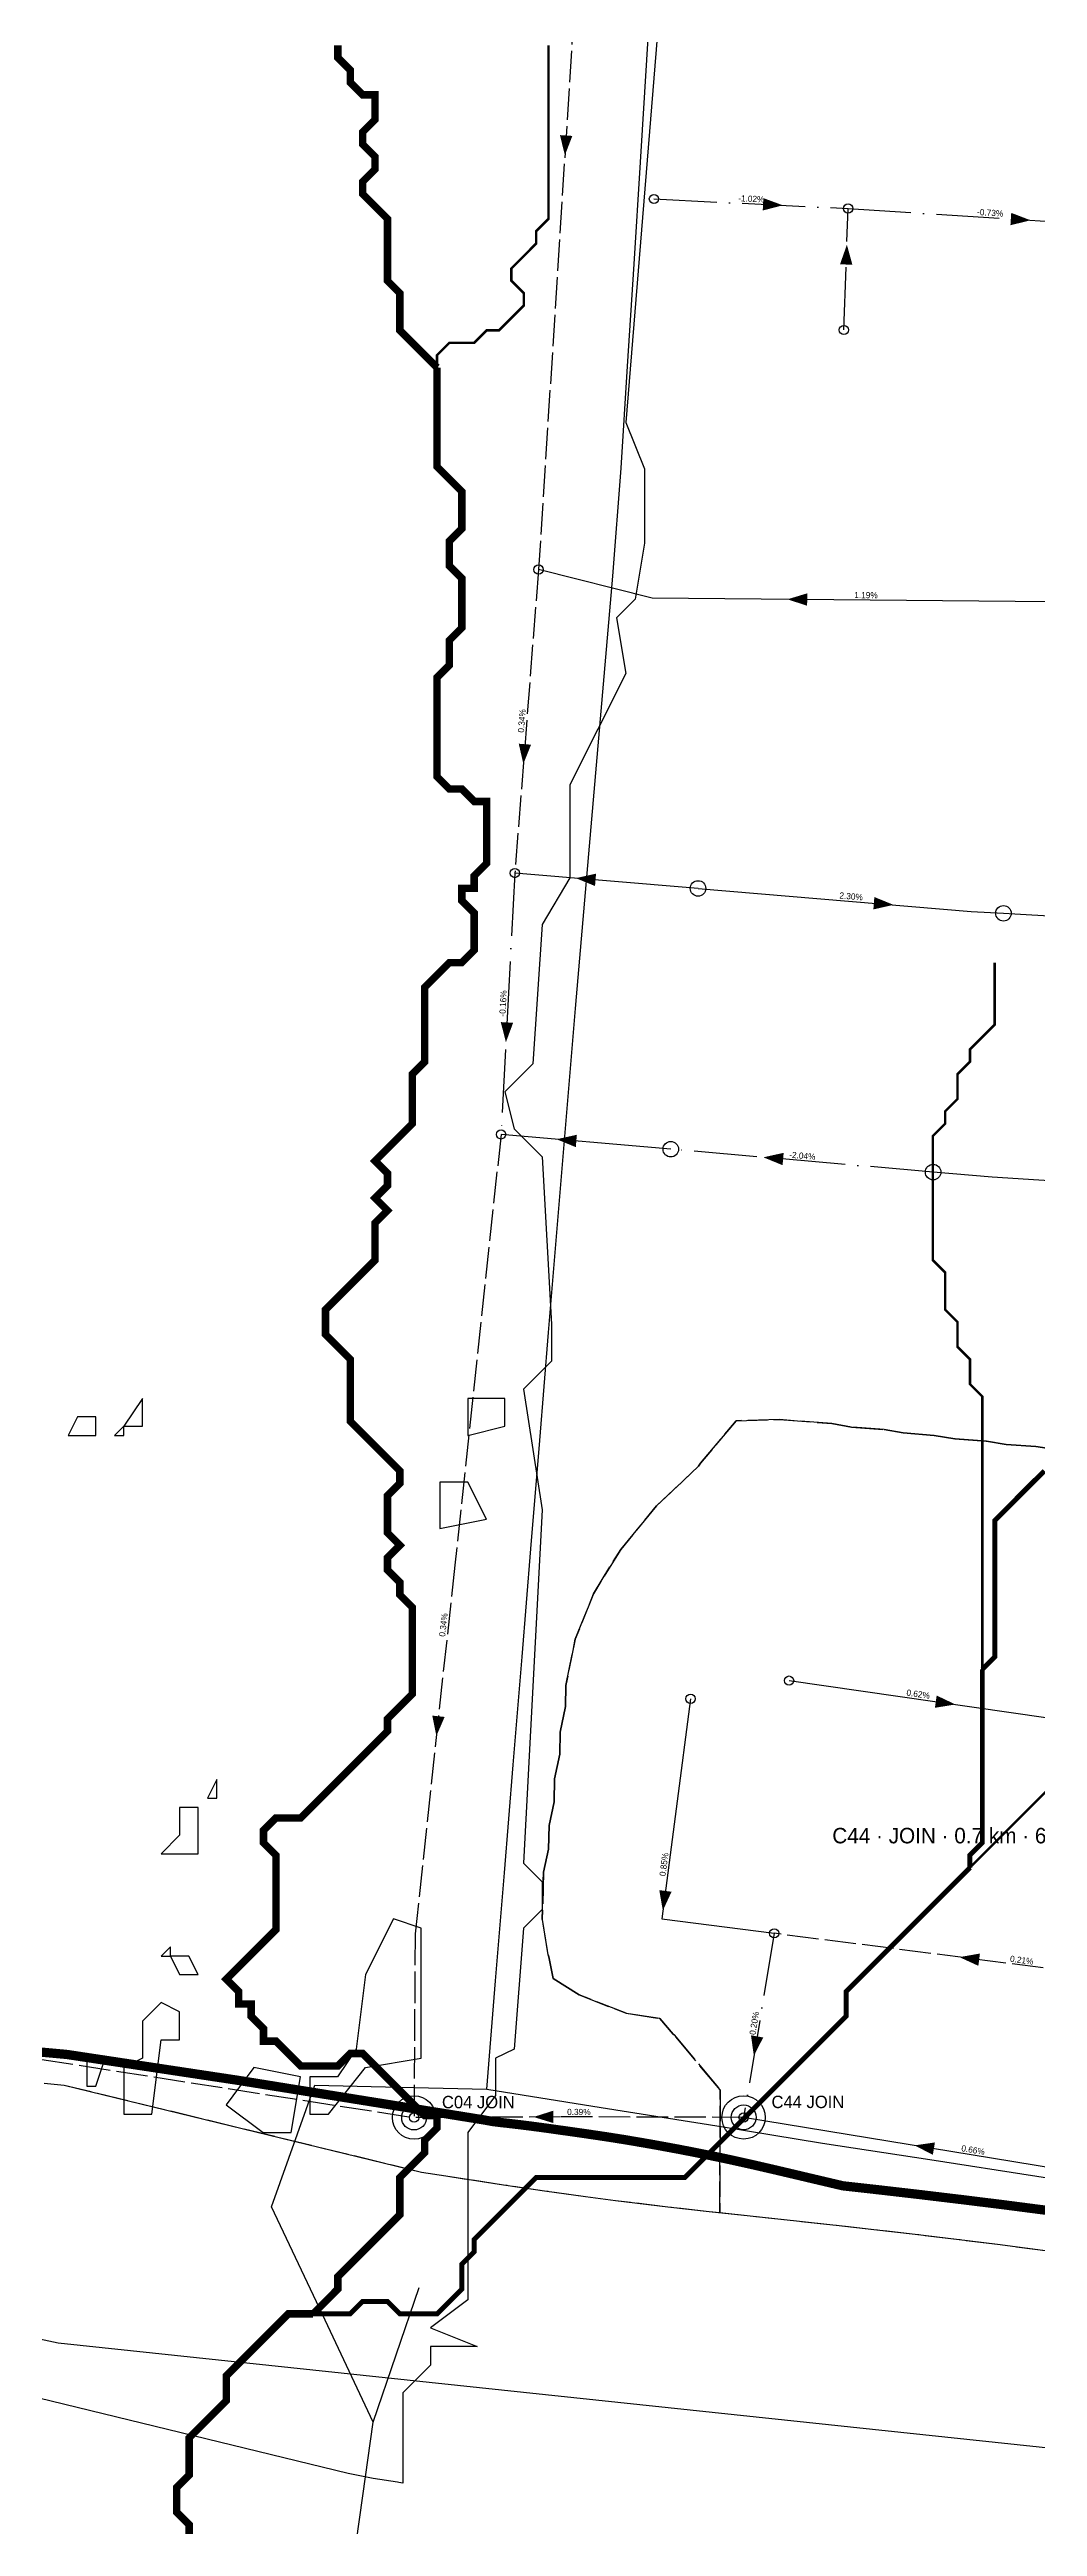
# Model space of a CAD drawing. Header units: metres. Extents: x 442821 to 452274, y 2561971 to 2571293.
# Drawn here: x 449795 to 450114, y 2567504 to 2568303 of the extents above; entities that cross this region are included whole.
import ezdxf
from ezdxf.enums import TextEntityAlignment as Align

# ---------------------------------------------------------------- set-up
doc = ezdxf.new("R2010")
doc.units = ezdxf.units.M
doc.header["$LTSCALE"] = 8
doc.linetypes.add('DASHDOT', pattern=[3.556, 2.54, -0.508, 0, -0.508])
doc.linetypes.add('DASHED', pattern=[1.524, 1.27, -0.254])
for name, color, linetype in [('A_ARROWS', 7, 'Continuous'), ('A_BUILT_2006', 252, 'Continuous'), ('A_CATCH_LABEL', 7, 'Continuous'), ('A_CATCHMENTS', 7, 'Continuous'), ('A_ENVELOPE', 3, 'Continuous'), ('A_GRADIENT', 8, 'Continuous'), ('A_JUNCTIONS', 8, 'Continuous'), ('A_MAIN_PIPE', 5, 'Continuous'), ('A_OUTLET_LABEL', 7, 'Continuous'), ('A_OUTLETS', 7, 'Continuous'), ('A_RUNS', 7, 'Continuous'), ('A_STREAMS', 5, 'Continuous'), ('A_WADI', 4, 'Continuous')]:
    doc.layers.add(name, color=color, linetype=linetype)

msp = doc.modelspace()

# ---------------------------------------------------------------- linework, layer by layer
at = {"layer": 'A_ARROWS', "color": 1}
for points in [[(449961.15, 2568269.25), (449959.56, 2568275.77), (449963.56, 2568275.51)], [(450031.51, 2568253.12), (450025.02, 2568251.43), (450025.22, 2568255.43)], [(450111.49, 2568248.27), (450104.97, 2568246.69), (450105.23, 2568250.68)], [(450052.18, 2568240.4), (450053.96, 2568233.93), (450049.96, 2568234.07)], [(450032.97, 2568125.93), (450039.38, 2568127.87), (450039.35, 2568123.87)], [(449947.75, 2568072.79), (449946.26, 2568079.32), (449950.24, 2568079.01)], [(449964.67, 2568035.93), (449971.21, 2568037.39), (449970.88, 2568033.4)], [(450067.26, 2568027.31), (450060.72, 2568025.85), (450061.05, 2568029.84)], [(449942.12, 2567982.98), (449940.46, 2567989.47), (449944.45, 2567989.26)], [(449958.47, 2567951.66), (449965.02, 2567953.1), (449964.68, 2567949.11)], [(450025.22, 2567945.83), (450031.77, 2567947.27), (450031.42, 2567943.29)], [(449919.67, 2567759.04), (449918.36, 2567765.62), (449922.34, 2567765.19)], [(449951.02, 2567636.07), (449957.41, 2567638.1), (449957.43, 2567634.1)]]:
    msp.add_solid(points, dxfattribs=at)
at = {"layer": 'A_ARROWS', "color": 2}
for points in [[(450087.21, 2567769.22), (450080.59, 2567768.15), (450081.16, 2567772.11)], [(449992.77, 2567702.68), (449991.62, 2567709.29), (449995.58, 2567708.77)], [(450088.52, 2567687.66), (450095.13, 2567688.83), (450094.62, 2567684.86)], [(450022.15, 2567655.76), (450021.23, 2567662.4), (450025.17, 2567661.74)], [(450073.95, 2567626.9), (450080.59, 2567627.84), (450079.94, 2567623.89)]]:
    msp.add_solid(points, dxfattribs=at)
at = {"layer": 'A_BUILT_2006', "color": 252}
for points in [[(449987.62, 2568300.03), (449989.7, 2568332.96)], [(449985.54, 2568267.09), (449987.62, 2568300.03)], [(449983.47, 2568234.16), (449985.54, 2568267.09)], [(449981.39, 2568201.22), (449983.47, 2568234.16)], [(449979.31, 2568168.29), (449981.39, 2568201.22)], [(449976.65, 2568133.39), (449979.31, 2568168.29)], [(449973.63, 2568098.52), (449976.65, 2568133.39)], [(449970.62, 2568063.65), (449973.63, 2568098.52)], [(449967.6, 2568028.78), (449970.62, 2568063.65)], [(449964.58, 2567993.91), (449967.6, 2568028.78)], [(449961.62, 2567959.04), (449964.58, 2567993.91)], [(449958.76, 2567924.15), (449961.62, 2567959.04)], [(449955.91, 2567889.27), (449958.76, 2567924.15)], [(449953.05, 2567854.39), (449955.91, 2567889.27)], [(449950.2, 2567819.5), (449953.05, 2567854.39)], [(449947.35, 2567784.62), (449950.2, 2567819.5)], [(449944.49, 2567749.74), (449947.35, 2567784.62)], [(449941.64, 2567714.85), (449944.49, 2567749.74)], [(448332.26, 2567295.53), (448412.16, 2567436.64), (448449.86, 2567533.08), (448423.25, 2567661.27), (448638.89, 2567714.37), (448758.53, 2567734.52), (448909.88, 2567734.52), (449242.47, 2567681.75), (449797.56, 2567563.21), (450151.84, 2567525.63), (450277.59, 2567501.59), (450351.46, 2567477.13), (450410.56, 2567500.21), (450555.37, 2567467.62), (450565.02, 2567465.34)], [(449938.79, 2567679.97), (449941.64, 2567714.85)], [(449935.93, 2567645.09), (449938.79, 2567679.97)], [(449866.5, 2567607.1), (449880.45, 2567646.34)], [(449880.45, 2567646.34), (449907.74, 2567645.72)], [(449907.74, 2567645.72), (449935.93, 2567645.09)], [(449935.93, 2567645.09), (449972.88, 2567639.13)], [(449972.88, 2567639.13), (450012.24, 2567632.9)], [(450012.24, 2567632.9), (450044.32, 2567627.63)], [(450044.32, 2567627.63), (450078.93, 2567622.37)], [(450078.93, 2567622.37), (450113.47, 2567616.99)], [(450113.47, 2567616.99), (450148.08, 2567611.54)], [(449882.87, 2567572.31), (449866.5, 2567607.1)], [(449899.25, 2567537.53), (449914.08, 2567580.99)], [(449899.25, 2567537.53), (449882.87, 2567572.31)], [(449895.93, 2567513.74), (449899.25, 2567537.53)], [(449891.78, 2567483.97), (449895.93, 2567513.74)]]:
    msp.add_lwpolyline(points, dxfattribs=at)
at = {"layer": 'A_CATCHMENTS', "color": 1, "linetype": 'DASHED'}
msp.add_lwpolyline([(450120.31, 2567851.4), (450113.14, 2567852.52), (450103.64, 2567853.13), (450097.26, 2567854.18), (450086.97, 2567854.92), (450080.37, 2567856.05), (450070.32, 2567856.85), (450064.22, 2567857.94), (450053.68, 2567858.76), (450047.33, 2567859.89), (450030.38, 2567861.17), (450016.42, 2567860.82), (450004.93, 2567847.06), (450004.32, 2567846.16), (449990.77, 2567833.31), (449979.16, 2567819.28), (449970.4, 2567804.94), (449964.5, 2567790.3), (449961.45, 2567775.36), (449961.36, 2567768.55), (449959.65, 2567760.28), (449959.53, 2567753.19), (449957.84, 2567745.21), (449957.7, 2567737.83), (449956.04, 2567730.13), (449955.87, 2567722.47), (449954.24, 2567715.05), (449953.86, 2567699.82), (449955.71, 2567688.38), (449955.92, 2567687.79), (449957.39, 2567680.78), (449965.74, 2567675.49), (449980.95, 2567669.53), (449991.85, 2567667.87), (449996.13, 2567662.76), (449996.41, 2567662.57), (450011.28, 2567644.83), (450011.16, 2567605.1), (450007.7, 2567605.48), (449994.4, 2567606.98), (449977.47, 2567609.04), (449967.84, 2567610.3), (449954.58, 2567612.15), (449941.34, 2567614.09), (449922.76, 2567616.95), (449914.88, 2567618.2), (449799.53, 2567646.28), (449796.35, 2567646.58), (449793.06, 2567646.89)], dxfattribs=at)
at = {"layer": 'A_CATCHMENTS', "color": 2, "linetype": 'DASHED'}
msp.add_lwpolyline([(450117.01, 2567592.78), (450100.79, 2567594.88), (450087.51, 2567596.53), (450074.22, 2567598.12), (450060.92, 2567599.65), (450048.67, 2567601.02), (450047.62, 2567601.14), (450035.87, 2567602.43), (450021.01, 2567604.03), (450011.16, 2567605.1), (450011.28, 2567644.83), (450011.28, 2567644.83), (449996.41, 2567662.57), (449996.13, 2567662.76), (449991.85, 2567667.87), (449980.95, 2567669.53), (449965.74, 2567675.49), (449957.39, 2567680.78), (449955.92, 2567687.79), (449955.71, 2567688.38), (449953.86, 2567699.82), (449954.24, 2567715.05), (449955.87, 2567722.47), (449956.04, 2567730.13), (449957.7, 2567737.83), (449957.84, 2567745.21), (449959.53, 2567753.19), (449959.65, 2567760.28), (449961.36, 2567768.55), (449961.45, 2567775.36), (449964.5, 2567790.3), (449970.4, 2567804.94), (449979.16, 2567819.28), (449990.77, 2567833.31), (450004.32, 2567846.16), (450004.93, 2567847.06), (450016.42, 2567860.82), (450030.38, 2567861.17), (450047.33, 2567859.89), (450053.68, 2567858.76), (450064.22, 2567857.94), (450070.32, 2567856.85), (450080.37, 2567856.05), (450086.97, 2567854.92), (450097.26, 2567854.18), (450103.64, 2567853.13), (450113.14, 2567852.52), (450120.31, 2567851.4)], dxfattribs=at)
at = {"layer": 'A_ENVELOPE', "color": 3}
msp.add_lwpolyline([(450117.01, 2567592.78), (450100.79, 2567594.88), (450087.51, 2567596.53), (450074.22, 2567598.12), (450060.92, 2567599.65), (450048.67, 2567601.02), (450047.62, 2567601.14), (450035.87, 2567602.43), (450021.01, 2567604.03), (450007.7, 2567605.48), (449994.4, 2567606.98), (449977.47, 2567609.04), (449967.84, 2567610.3), (449954.58, 2567612.15), (449941.34, 2567614.09), (449922.76, 2567616.95), (449914.88, 2567618.2), (449799.53, 2567646.28), (449796.35, 2567646.58), (449793.06, 2567646.89)], dxfattribs=at)
at = {"layer": 'A_JUNCTIONS'}
for centre in [(449989.91, 2568255.15), (450052.58, 2568252.08), (450051.23, 2568212.87), (449952.65, 2568135.55), (449945, 2568037.59), (449940.54, 2567953.23), (450033.5, 2567776.91), (450001.73, 2567771.06), (450028.73, 2567695.35), (449912.47, 2567635.88), (450018.85, 2567635.94)]:
    msp.add_circle(centre, 1.5, dxfattribs=at)
at = {"layer": 'A_JUNCTIONS', "color": 30}
for centre in [(450004.14, 2568032.62), (450102.72, 2568024.6), (449995.33, 2567948.44), (450080.01, 2567941.05)]:
    msp.add_circle(centre, 2.5, dxfattribs=at)
at = {"layer": 'A_MAIN_PIPE', "color": 5, "const_width": 3}
msp.add_lwpolyline([(450118.72, 2567605.67), (450102.43, 2567607.78), (450089.08, 2567609.43), (450075.73, 2567611.03), (450062.39, 2567612.57), (450050.89, 2567613.85), (450032.5, 2567618.18), (450029.4, 2567618.91), (450026.3, 2567619.63), (450023.18, 2567620.35), (450020.04, 2567621.06), (450015.35, 2567622.1), (450013.74, 2567622.45), (450010.59, 2567623.12), (450007.43, 2567623.77), (450004.27, 2567624.41), (450001.11, 2567625.03), (449997.95, 2567625.64), (449994.78, 2567626.23), (449991.63, 2567626.81), (449988.45, 2567627.38), (449985.27, 2567627.93), (449982.09, 2567628.47), (449980.12, 2567628.8), (449975.71, 2567629.5), (449972.52, 2567629.98), (449969.34, 2567630.45), (449966.17, 2567630.91), (449963.01, 2567631.36), (449959.32, 2567631.88), (449956.7, 2567632.25), (449953.5, 2567632.69), (449950.33, 2567633.11), (449947.09, 2567633.52), (449942.56, 2567634.05), (449940.72, 2567634.25), (449939.76, 2567634.37), (449937.96, 2567634.59), (449934.68, 2567635.18), (449855.73, 2567647.89), (449800.47, 2567656.24), (449797.28, 2567656.54), (449793.97, 2567656.84), (449790.66, 2567657.14)], dxfattribs=at)
at = {"layer": 'A_OUTLETS', "color": 5}
for centre, radius in [((449912.47, 2567635.88), 7), ((450018.85, 2567635.94), 7), ((449912.47, 2567635.88), 4), ((450018.85, 2567635.94), 4)]:
    msp.add_circle(centre, radius, dxfattribs=at)
at = {"layer": 'A_RUNS', "color": 1, "linetype": 'DASHED'}
for points in [[(449940.18, 2568478.09), (449964.84, 2568327.29), (449952.65, 2568135.55)], [(449952.65, 2568135.55), (449945, 2568037.59)], [(449940.54, 2567953.23), (449925.61, 2567814.17), (449912.79, 2567695.21), (449912.47, 2567635.88)], [(449243.18, 2567743.83), (449293.53, 2567735.74), (449695.92, 2567669.75), (449912.47, 2567635.88)], [(450018.85, 2567635.94), (449959.78, 2567636.11), (449912.47, 2567635.88)]]:
    msp.add_lwpolyline(points, dxfattribs=at)
at = {"layer": 'A_RUNS', "color": 1, "linetype": 'DASHDOT'}
for points in [[(449989.91, 2568255.15), (450052.58, 2568252.08)], [(450051.23, 2568212.87), (450052.58, 2568252.08)], [(450052.58, 2568252.08), (450144.1, 2568246.16)], [(449945, 2568037.59), (449940.54, 2567953.23)], [(450102.72, 2568024.6), (450201.46, 2568018.89)], [(450080.01, 2567941.05), (449995.33, 2567948.44)]]:
    msp.add_lwpolyline(points, dxfattribs=at)
at = {"layer": 'A_RUNS', "color": 1}
for points in [[(450165.14, 2568124.67), (449989.33, 2568126.35), (449952.65, 2568135.55)], [(450004.14, 2568032.62), (449945, 2568037.59)], [(450004.14, 2568032.62), (450092.29, 2568025.2), (450102.72, 2568024.6)], [(449995.33, 2567948.44), (449940.54, 2567953.23)], [(450234.65, 2567930.67), (450099.03, 2567939.39), (450080.01, 2567941.05)]]:
    msp.add_lwpolyline(points, dxfattribs=at)
at = {"layer": 'A_RUNS', "color": 2}
for points in [[(450033.5, 2567776.91), (450116.42, 2567765.04)], [(450001.73, 2567771.06), (449992.42, 2567700.01), (450028.73, 2567695.35)], [(450166.46, 2567611.71), (450018.85, 2567635.94)]]:
    msp.add_lwpolyline(points, dxfattribs=at)
at = {"layer": 'A_RUNS', "color": 2, "linetype": 'DASHDOT'}
msp.add_lwpolyline([(450028.73, 2567695.35), (450018.85, 2567635.94)], dxfattribs=at)
at = {"layer": 'A_RUNS', "color": 2, "linetype": 'DASHED'}
msp.add_lwpolyline([(450188.12, 2567674.86), (450028.73, 2567695.35)], dxfattribs=at)
at = {"layer": 'A_STREAMS', "color": 5}
for points, const_width in [([(449887.87, 2568304.78), (449887.87, 2568300.78), (449891.87, 2568296.78), (449891.87, 2568292.77), (449895.88, 2568288.77), (449899.88, 2568288.77), (449899.88, 2568284.77), (449899.88, 2568280.77), (449895.88, 2568276.77), (449895.88, 2568272.77), (449899.88, 2568268.77), (449899.88, 2568264.76), (449895.88, 2568260.76), (449895.88, 2568256.76), (449899.88, 2568252.76), (449903.88, 2568248.76), (449903.88, 2568244.76), (449903.88, 2568240.76), (449903.88, 2568236.75), (449903.88, 2568232.75), (449903.88, 2568228.75), (449907.88, 2568224.75), (449907.88, 2568220.75), (449907.88, 2568216.75), (449907.88, 2568212.75), (449911.88, 2568208.74), (449915.88, 2568204.74), (449919.88, 2568200.74)], 2.4), ([(449955.88, 2568304.78), (449955.88, 2568300.78), (449955.88, 2568296.78), (449955.88, 2568292.77), (449955.88, 2568288.77), (449955.88, 2568284.77), (449955.88, 2568280.77), (449955.88, 2568276.77), (449955.88, 2568272.77), (449955.88, 2568268.77), (449955.88, 2568264.76), (449955.88, 2568260.76), (449955.88, 2568256.76), (449955.88, 2568252.76), (449955.88, 2568248.76), (449951.88, 2568244.76), (449951.88, 2568240.76), (449947.88, 2568236.75), (449943.88, 2568232.75), (449943.88, 2568228.75), (449947.88, 2568224.75), (449947.88, 2568220.75), (449943.88, 2568216.75), (449939.88, 2568212.75), (449935.88, 2568212.75), (449931.88, 2568208.74), (449927.88, 2568208.74), (449923.88, 2568208.74), (449919.88, 2568204.74), (449919.88, 2568200.74)], 0.8), ([(449919.88, 2568200.74), (449919.88, 2568196.74), (449919.88, 2568192.74), (449919.88, 2568188.74), (449919.88, 2568184.74), (449919.88, 2568180.74), (449919.88, 2568176.73), (449919.88, 2568172.73), (449919.88, 2568168.73), (449923.88, 2568164.73), (449927.88, 2568160.73), (449927.88, 2568156.73), (449927.88, 2568152.73), (449927.88, 2568148.72), (449923.88, 2568144.72), (449923.88, 2568140.72), (449923.88, 2568136.72), (449927.88, 2568132.72), (449927.88, 2568128.72), (449927.88, 2568124.72), (449927.88, 2568120.71), (449927.88, 2568116.71), (449923.88, 2568112.71), (449923.88, 2568108.71), (449923.88, 2568104.71), (449919.88, 2568100.71), (449919.88, 2568096.71), (449919.88, 2568092.7), (449919.88, 2568088.7), (449919.88, 2568084.7), (449919.88, 2568080.7), (449919.88, 2568076.7), (449919.88, 2568072.7), (449919.88, 2568068.7), (449923.88, 2568064.69), (449927.88, 2568064.69), (449931.88, 2568060.69), (449935.88, 2568060.69), (449935.88, 2568056.69), (449935.88, 2568052.69), (449935.88, 2568048.69), (449935.88, 2568044.69), (449935.88, 2568040.69), (449931.88, 2568036.68), (449931.88, 2568032.68), (449927.88, 2568032.68), (449927.88, 2568028.68), (449931.88, 2568024.68), (449931.88, 2568020.68), (449931.88, 2568016.68), (449931.88, 2568012.68), (449927.88, 2568008.68), (449923.88, 2568008.68), (449919.88, 2568004.67), (449915.88, 2568000.67), (449915.88, 2567996.67), (449915.88, 2567992.67), (449915.88, 2567988.67), (449915.88, 2567984.67), (449915.88, 2567980.67), (449915.88, 2567976.66), (449911.88, 2567972.66), (449911.88, 2567968.66), (449911.88, 2567964.66), (449911.88, 2567960.66), (449911.88, 2567956.66), (449907.88, 2567952.66), (449903.88, 2567948.65), (449899.88, 2567944.65), (449903.88, 2567940.65), (449903.88, 2567936.65), (449899.88, 2567932.65), (449903.88, 2567928.65), (449899.88, 2567924.65), (449899.88, 2567920.64), (449899.88, 2567916.64), (449899.88, 2567912.64), (449895.88, 2567908.64), (449891.87, 2567904.64), (449887.87, 2567900.64), (449883.87, 2567896.64), (449883.87, 2567892.63), (449883.87, 2567888.63), (449887.87, 2567884.63), (449891.87, 2567880.63), (449891.87, 2567876.63), (449891.87, 2567872.63), (449891.87, 2567868.63), (449891.87, 2567864.62), (449891.87, 2567860.62), (449895.88, 2567856.62), (449899.88, 2567852.62), (449903.88, 2567848.62), (449907.88, 2567844.62), (449907.88, 2567840.62), (449903.88, 2567836.62), (449903.88, 2567832.61), (449903.88, 2567828.61), (449903.88, 2567824.61), (449907.88, 2567820.61), (449903.88, 2567816.61), (449903.88, 2567812.61), (449907.88, 2567808.61), (449907.88, 2567804.6), (449911.88, 2567800.6), (449911.88, 2567796.6), (449911.88, 2567792.6), (449911.88, 2567788.6), (449911.88, 2567784.6), (449911.88, 2567780.6), (449911.88, 2567776.59), (449911.88, 2567772.59), (449907.88, 2567768.59), (449903.88, 2567764.59), (449903.88, 2567760.59), (449899.88, 2567756.59), (449895.88, 2567752.59), (449891.87, 2567748.58), (449887.87, 2567744.58), (449883.87, 2567740.58), (449879.87, 2567736.58), (449875.87, 2567732.58), (449871.87, 2567732.58), (449867.87, 2567732.58), (449863.87, 2567728.58), (449863.87, 2567724.58), (449867.87, 2567720.57), (449867.87, 2567716.57), (449867.87, 2567712.57), (449867.87, 2567708.57), (449867.87, 2567704.57), (449867.87, 2567700.57), (449867.87, 2567696.57), (449863.87, 2567692.56), (449859.87, 2567688.56), (449855.87, 2567684.56), (449851.87, 2567680.56), (449855.87, 2567676.56), (449855.87, 2567672.56), (449859.87, 2567672.56), (449859.87, 2567668.56), (449863.87, 2567664.56), (449863.87, 2567660.55), (449867.87, 2567660.55), (449871.87, 2567656.55), (449875.87, 2567652.55), (449879.87, 2567652.55), (449883.87, 2567652.55), (449887.87, 2567652.55), (449891.87, 2567656.55), (449895.88, 2567656.55), (449899.88, 2567652.55), (449903.88, 2567648.55), (449907.88, 2567644.55), (449911.88, 2567640.55), (449915.88, 2567636.55), (449919.88, 2567636.55), (449919.88, 2567632.54), (449915.88, 2567628.54), (449915.88, 2567624.54), (449911.88, 2567620.54), (449907.88, 2567616.54), (449907.88, 2567612.54), (449907.88, 2567608.54), (449907.88, 2567604.53), (449903.88, 2567600.53), (449899.88, 2567596.53), (449895.88, 2567592.53), (449891.87, 2567588.53), (449887.87, 2567584.53), (449887.87, 2567580.53), (449883.87, 2567576.52), (449879.87, 2567572.52)], 2.4), ([(450099.9, 2568008.68), (450099.9, 2568004.67), (450099.9, 2568000.67), (450099.9, 2567996.67), (450099.9, 2567992.67), (450099.9, 2567988.67), (450095.9, 2567984.67), (450091.9, 2567980.67), (450091.9, 2567976.66), (450087.9, 2567972.66), (450087.9, 2567968.66), (450087.9, 2567964.66), (450083.9, 2567960.66), (450083.9, 2567956.66), (450079.9, 2567952.66), (450079.9, 2567948.65), (450079.9, 2567944.65), (450079.9, 2567940.65), (450079.9, 2567936.65), (450079.9, 2567932.65), (450079.9, 2567928.65), (450079.9, 2567924.65), (450079.9, 2567920.64), (450079.9, 2567916.64), (450079.9, 2567912.64), (450083.9, 2567908.64), (450083.9, 2567904.64), (450083.9, 2567900.64), (450083.9, 2567896.64), (450087.9, 2567892.63), (450087.9, 2567888.63), (450087.9, 2567884.63), (450091.9, 2567880.63), (450091.9, 2567876.63), (450091.9, 2567872.63), (450095.9, 2567868.63), (450095.9, 2567864.62), (450095.9, 2567860.62), (450095.9, 2567856.62), (450095.9, 2567852.62), (450095.9, 2567848.62), (450095.9, 2567844.62), (450095.9, 2567840.62), (450095.9, 2567836.62), (450095.9, 2567832.61), (450095.9, 2567828.61), (450095.9, 2567824.61), (450095.9, 2567820.61), (450095.9, 2567816.61), (450095.9, 2567812.61), (450095.9, 2567808.61), (450095.9, 2567804.6), (450095.9, 2567800.6), (450095.9, 2567796.6), (450095.9, 2567792.6), (450095.9, 2567788.6), (450095.9, 2567784.6), (450095.9, 2567780.6)], 0.8), ([(450115.91, 2567844.62), (450111.9, 2567840.62), (450107.9, 2567836.62), (450103.9, 2567832.61), (450099.9, 2567828.61), (450099.9, 2567824.61), (450099.9, 2567820.61), (450099.9, 2567816.61), (450099.9, 2567812.61), (450099.9, 2567808.61), (450099.9, 2567804.6), (450099.9, 2567800.6), (450099.9, 2567796.6), (450099.9, 2567792.6), (450099.9, 2567788.6), (450099.9, 2567784.6), (450095.9, 2567780.6)], 1.6), ([(450095.9, 2567780.6), (450095.9, 2567776.59), (450095.9, 2567772.59), (450095.9, 2567768.59), (450095.9, 2567764.59), (450095.9, 2567760.59), (450095.9, 2567756.59), (450095.9, 2567752.59), (450095.9, 2567748.58), (450095.9, 2567744.58), (450095.9, 2567740.58), (450095.9, 2567736.58), (450095.9, 2567732.58), (450095.9, 2567728.58), (450095.9, 2567724.58), (450091.9, 2567720.57), (450091.9, 2567716.57)], 1.6), ([(450179.91, 2567736.58), (450175.91, 2567736.58), (450171.91, 2567740.58), (450167.91, 2567740.58), (450163.91, 2567740.58), (450159.91, 2567740.58), (450155.91, 2567740.58), (450151.91, 2567740.58), (450147.91, 2567736.58), (450143.91, 2567736.58), (450139.91, 2567736.58), (450135.91, 2567736.58), (450131.91, 2567736.58), (450127.91, 2567740.58), (450123.91, 2567740.58), (450119.91, 2567744.58), (450115.91, 2567740.58), (450111.9, 2567736.58), (450107.9, 2567732.58), (450103.9, 2567728.58), (450099.9, 2567724.58), (450095.9, 2567720.57), (450091.9, 2567716.57)], 0.8), ([(450091.9, 2567716.57), (450087.9, 2567712.57), (450083.9, 2567708.57), (450079.9, 2567704.57), (450075.9, 2567700.57), (450071.9, 2567696.57), (450067.9, 2567692.56), (450063.9, 2567688.56), (450059.9, 2567684.56), (450055.9, 2567680.56), (450051.9, 2567676.56), (450051.9, 2567672.56), (450051.9, 2567668.56), (450047.9, 2567664.56), (450043.9, 2567660.55), (450039.89, 2567656.55), (450035.89, 2567652.55), (450031.89, 2567648.55), (450027.89, 2567644.55), (450023.89, 2567640.55), (450019.89, 2567636.55), (450015.89, 2567632.54), (450011.89, 2567628.54), (450007.89, 2567624.54), (450003.89, 2567620.54), (449999.89, 2567616.54), (449995.89, 2567616.54), (449991.89, 2567616.54), (449987.89, 2567616.54), (449983.89, 2567616.54), (449979.89, 2567616.54), (449975.89, 2567616.54), (449971.89, 2567616.54), (449967.88, 2567616.54), (449963.88, 2567616.54), (449959.88, 2567616.54), (449955.88, 2567616.54), (449951.88, 2567616.54), (449947.88, 2567612.54), (449943.88, 2567608.54), (449939.88, 2567604.53), (449935.88, 2567600.53), (449931.88, 2567596.53), (449931.88, 2567592.53), (449927.88, 2567588.53), (449927.88, 2567584.53), (449927.88, 2567580.53), (449923.88, 2567576.52), (449919.88, 2567572.52), (449915.88, 2567572.52), (449911.88, 2567572.52), (449907.88, 2567572.52), (449903.88, 2567576.52), (449899.88, 2567576.52), (449895.88, 2567576.52), (449891.87, 2567572.52), (449887.87, 2567572.52), (449883.87, 2567572.52), (449879.87, 2567572.52)], 1.6), ([(449879.87, 2567572.52), (449875.87, 2567572.52), (449871.87, 2567572.52), (449867.87, 2567568.52), (449863.87, 2567564.52), (449859.87, 2567560.52), (449855.87, 2567556.52), (449851.87, 2567552.52), (449851.87, 2567548.51), (449851.87, 2567544.51), (449847.87, 2567540.51), (449843.87, 2567536.51), (449839.87, 2567532.51), (449839.87, 2567528.51), (449839.87, 2567524.51), (449839.87, 2567520.5), (449835.87, 2567516.5), (449835.87, 2567512.5), (449835.87, 2567508.5), (449839.87, 2567504.5), (449839.87, 2567500.5)], 2.4)]:
    msp.add_lwpolyline(points, dxfattribs=dict(at, const_width=const_width))
at = {"layer": 'A_WADI', "color": 4}
msp.add_lwpolyline([(449992.8, 2568330.01), (449980.8, 2568183.01), (449986.8, 2568168.01), (449986.8, 2568144.01), (449983.8, 2568126.01), (449977.8, 2568120.01), (449980.8, 2568102.01), (449962.8, 2568066.01), (449962.8, 2568036.01), (449953.8, 2568021.01), (449950.8, 2567976.01), (449941.8, 2567967.01), (449944.8, 2567955.01), (449953.8, 2567946.01), (449956.8, 2567892.01), (449956.8, 2567880.01), (449947.8, 2567871.01), (449953.8, 2567832.01), (449947.8, 2567718.01), (449953.8, 2567712.01), (449953.8, 2567703.01), (449947.8, 2567697.01), (449944.8, 2567658.01), (449938.8, 2567655.01), (449938.8, 2567643.01), (449929.8, 2567631.01), (449929.8, 2567577.01), (449917.8, 2567568.01), (449932.8, 2567562.01), (449917.8, 2567562.01), (449917.8, 2567556.01), (449908.8, 2567547.01), (449908.8, 2567517.92), (449907.54, 2567518.12), (449907.14, 2567518.18), (449899.26, 2567519.43), (449891.23, 2567521.04), (449782.99, 2567547.39)], dxfattribs=at)
for points in [[(449824.8, 2567859.01), (449824.8, 2567868.01), (449818.8, 2567859.01), (449824.8, 2567859.01)], [(449929.8, 2567856.01), (449941.8, 2567859.01), (449941.8, 2567868.01), (449929.8, 2567868.01), (449929.8, 2567856.01)], [(449800.8, 2567856.01), (449809.8, 2567856.01), (449809.8, 2567862.01), (449803.8, 2567862.01), (449800.8, 2567856.01)], [(449815.8, 2567856.01), (449818.8, 2567856.01), (449818.8, 2567859.01), (449815.8, 2567856.01)], [(449920.8, 2567826.01), (449935.8, 2567829.01), (449929.8, 2567841.01), (449920.8, 2567841.01), (449920.8, 2567826.01)], [(449848.8, 2567739.01), (449848.8, 2567745.01), (449845.8, 2567739.01), (449848.8, 2567739.01)], [(449836.8, 2567727.01), (449830.8, 2567721.01), (449842.8, 2567721.01), (449842.8, 2567736.01), (449836.8, 2567736.01), (449836.8, 2567727.01)], [(449896.8, 2567682.01), (449893.8, 2567658.01), (449887.8, 2567649.01), (449878.8, 2567649.01), (449878.8, 2567637.01), (449884.8, 2567637.01), (449896.8, 2567652.01), (449914.8, 2567655.01), (449914.8, 2567697.01), (449905.8, 2567700.01), (449896.8, 2567682.01)], [(449833.8, 2567691.01), (449830.8, 2567688.01), (449833.8, 2567688.01), (449833.8, 2567691.01)], [(449836.8, 2567682.01), (449842.8, 2567682.01), (449839.8, 2567688.01), (449833.8, 2567688.01), (449836.8, 2567682.01)], [(449824.8, 2567667.01), (449824.8, 2567655.01), (449818.8, 2567652.01), (449818.8, 2567637.01), (449827.8, 2567637.01), (449830.8, 2567661.01), (449836.8, 2567661.01), (449836.8, 2567670.01), (449830.8, 2567673.01), (449824.8, 2567667.01)], [(449806.8, 2567646.01), (449809.8, 2567646.01), (449812.8, 2567655.01), (449806.8, 2567655.01), (449806.8, 2567646.01)], [(449851.8, 2567640.01), (449863.8, 2567631.01), (449872.8, 2567631.01), (449875.8, 2567649.01), (449860.8, 2567652.01), (449851.8, 2567640.01)]]:
    msp.add_lwpolyline(points, close=True, dxfattribs=at)

# ---------------------------------------------------------------- texts
at = {"layer": 'A_CATCH_LABEL', "color": 2}
msp.add_text('C44 · JOIN · 0.7 km · 6 runs · 0.06 km²', height=5, dxfattribs=at).set_placement((450105.43, 2567726.89), align=Align.MIDDLE_CENTER)
at = {"layer": 'A_GRADIENT', "color": 1}
for s, rotation, p in [('-1.02%', -2.80101, (450021.25, 2568253.62)), ('-0.73%', -3.70568, (450098.34, 2568249.12)), ('1.19%', 359.45385, (450058.33, 2568125.69)), ('0.34%', 85.53261, (449948.83, 2568086.57)), ('2.30%', -4.80626, (450053.42, 2568028.47)), ('-0.16%', 86.97553, (449942.77, 2567995.41)), ('-2.04%', 355.0109, (450037.67, 2567944.75)), ('0.34%', 83.84836, (449923.51, 2567794.72)), ('0.39%', 359.83607, (449965.66, 2567636.09))]:
    msp.add_text(s, height=2, rotation=rotation, dxfattribs=at).set_placement(p, align=Align.BOTTOM_CENTER)
at = {"layer": 'A_GRADIENT', "color": 2}
for s, rotation, p in [('0.62%', -8.14424, (450074.96, 2567770.98)), ('0.85%', 82.53048, (449994.7, 2567717.38)), ('0.21%', 352.67742, (450108.43, 2567685.11)), ('-0.20%', 80.55406, (450023.79, 2567665.64)), ('0.66%', 350.67879, (450092.66, 2567623.83))]:
    msp.add_text(s, height=2, rotation=rotation, dxfattribs=at).set_placement(p, align=Align.BOTTOM_CENTER)
at = {"layer": 'A_OUTLET_LABEL', "color": 5}
for s, p in [('C04 JOIN', (449921.47, 2567638.88)), ('C44 JOIN', (450027.85, 2567638.94))]:
    msp.add_text(s, height=4, dxfattribs=at).set_placement(p)

doc.saveas('drawing.dxf')
